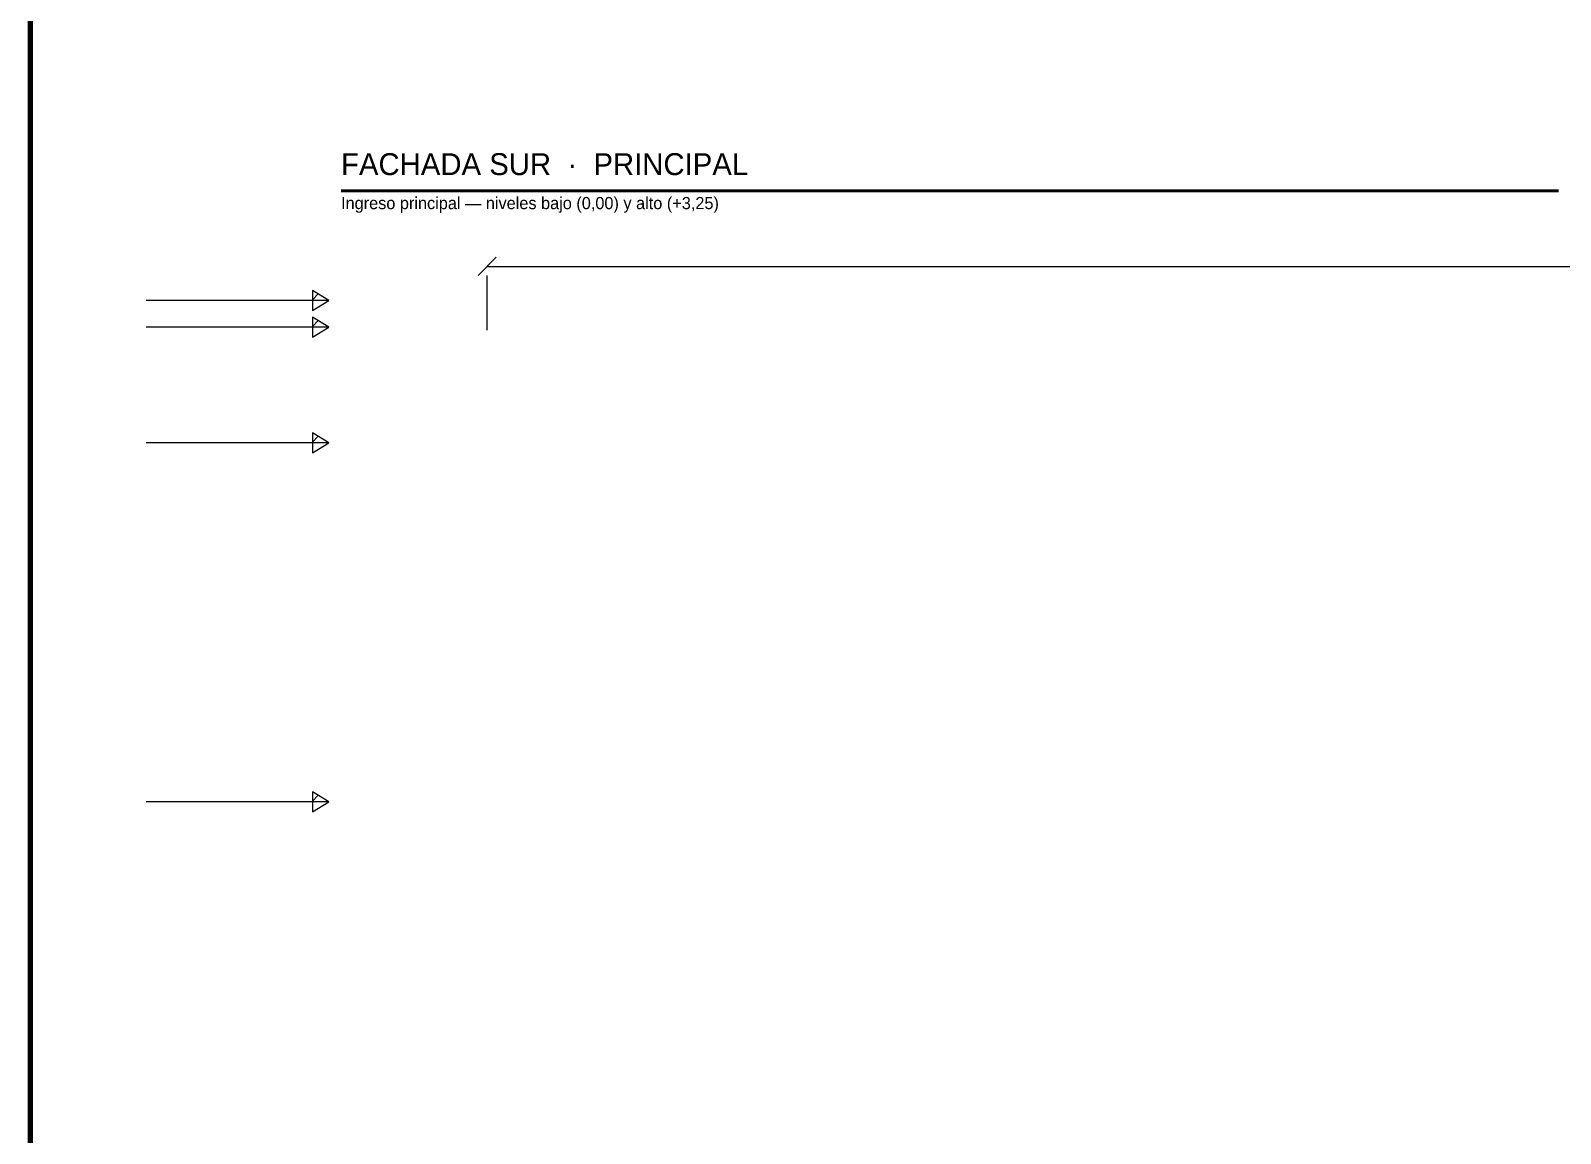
# Model space of a CAD drawing. Header units: metres. Extents: x -1.4 to 41.5, y -29.1 to 7.2.
# Drawn here: x 1.25 to 13.81, y -10.97 to -1.91 of the extents above; entities that cross this region are included whole.
import ezdxf

# ---------------------------------------------------------------- set-up
doc = ezdxf.new("R2010")
doc.units = ezdxf.units.M
for name, color, linetype, lineweight in [('cota', 7, 'CONTINUOUS', 13), ('hatch', 7, 'CONTINUOUS', 9), ('marco', 7, 'CONTINUOUS', 70), ('marco-medio', 7, 'CONTINUOUS', 40), ('nivel', 7, 'CONTINUOUS', 20), ('texto', 7, 'CONTINUOUS', 5), ('texto-suave', 7, 'CONTINUOUS', 5)]:
    doc.layers.add(name, color=color, linetype=linetype, lineweight=lineweight)

msp = doc.modelspace()

# ---------------------------------------------------------------- linework, layer by layer
at = {"layer": 'cota'}
for p, q in [((4.925, -3.925), (5.075, -3.775)), ((5, -3.85), (29, -3.85)), ((5, -4.375), (5, -3.925))]:
    msp.add_line(p, q, dxfattribs=at)
at = {"layer": 'hatch'}
for p, q in [((3.565, -4.124), (3.612, -4.076)), ((3.565, -4.344), (3.612, -4.296)), ((3.565, -5.294), (3.612, -5.246)), ((3.565, -8.244), (3.612, -8.196))]:
    msp.add_line(p, q, dxfattribs=at)
at = {"layer": 'marco'}
msp.add_line((1.25, -29.1), (1.25, -0.6), dxfattribs=at)
at = {"layer": 'marco-medio'}
msp.add_line((3.8, -3.23), (13.8, -3.23), dxfattribs=at)
at = {"layer": 'nivel'}
for p, q in [((3.7, -4.13), (2.2, -4.13)), ((3.7, -4.35), (2.2, -4.35)), ((3.7, -5.3), (2.2, -5.3)), ((3.7, -8.25), (2.2, -8.25))]:
    msp.add_line(p, q, dxfattribs=at)
for points in [[(3.7, -4.13), (3.565, -4.047), (3.565, -4.213)], [(3.7, -4.13), (3.565, -4.047), (3.565, -4.213)], [(3.7, -4.35), (3.565, -4.268), (3.565, -4.433)], [(3.7, -4.35), (3.565, -4.268), (3.565, -4.433)], [(3.7, -5.3), (3.565, -5.218), (3.565, -5.383)], [(3.7, -5.3), (3.565, -5.218), (3.565, -5.383)], [(3.7, -8.25), (3.565, -8.168), (3.565, -8.333)], [(3.7, -8.25), (3.565, -8.168), (3.565, -8.333)]]:
    msp.add_lwpolyline(points, close=True, dxfattribs=at)

# ---------------------------------------------------------------- texts
at = {"layer": 'texto'}
msp.add_text('FACHADA SUR  ·  PRINCIPAL', height=0.18, dxfattribs=at).set_placement((3.8, -3.1))
at = {"layer": 'texto-suave'}
msp.add_text('Ingreso principal — niveles bajo (0,00) y alto (+3,25)', height=0.1, dxfattribs=at).set_placement((3.8, -3.38))

doc.saveas('drawing.dxf')
